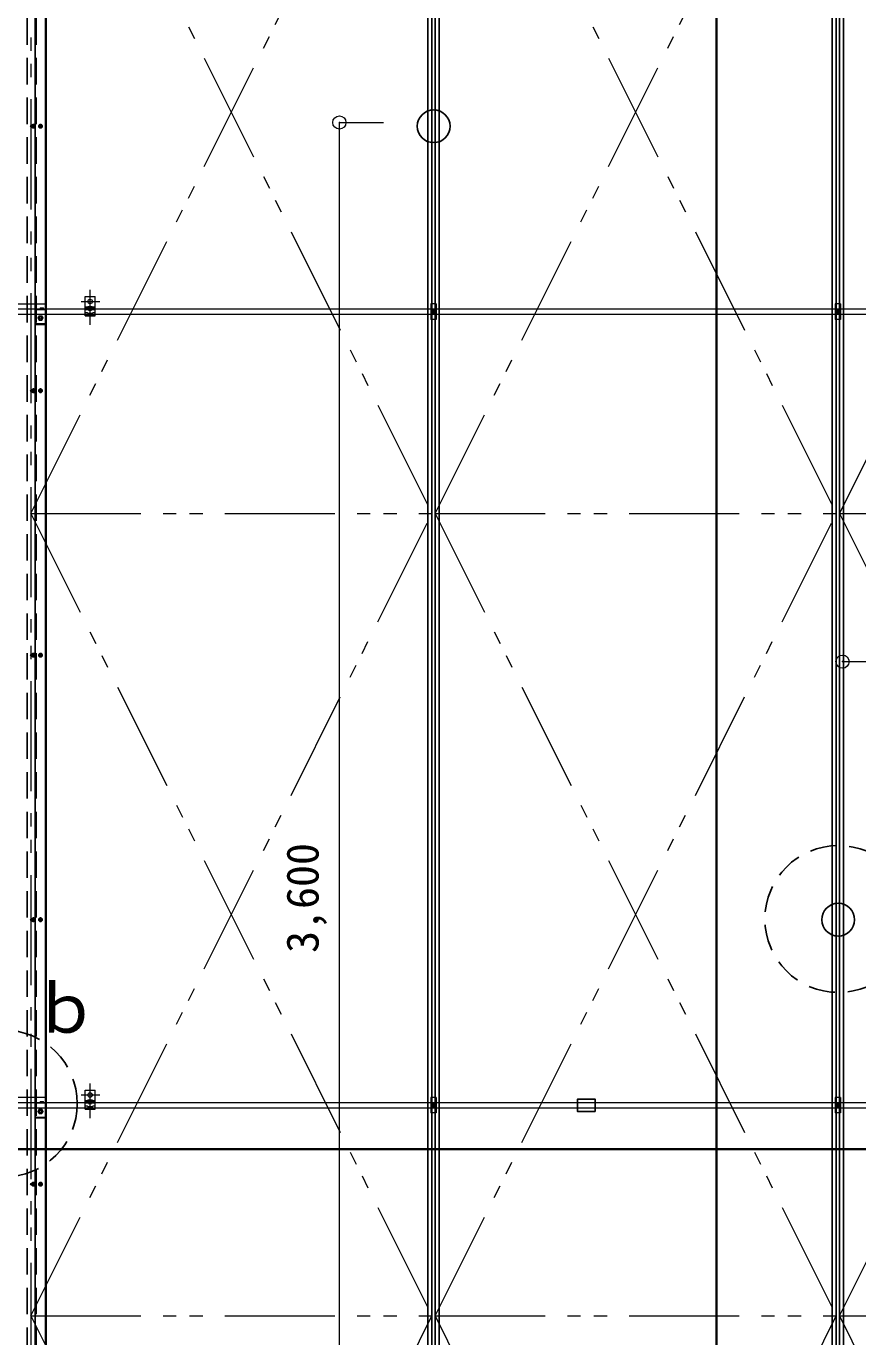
# Model space of a CAD drawing. Units: millimetres on the paper, with parts at other scales. Extents: x -195 to 195, y -135 to 132.
# Drawn here: x 46.7 to 84.4, y -70.9 to -11.4 of the extents above; entities that cross this region are included whole.
import ezdxf
from ezdxf.enums import TextEntityAlignment as Align

# ---------------------------------------------------------------- set-up
doc = ezdxf.new("R2010")
doc.units = ezdxf.units.MM
doc.header["$PDMODE"] = 32
doc.header["$PDSIZE"] = 0.6
for name, pattern in [('CHAIN1', [8, 5, -1, 1, -1]), ('DASHED1', [1.8, 1.2, -0.6]), ('DOUBLE_CHAIN1', [8.8, 5, -1, 0.6, -0.6, 0.6, -1])]:
    doc.linetypes.add(name, pattern=pattern)
for name, color, linetype, lineweight in [('8-0_中心線', 4, 'CHAIN1', 9), ('8-1_吊り材', 7, 'Continuous', 18), ('8-2_野縁受け', 3, 'DASHED1', 18), ('8-3_野縁', 2, 'Continuous', 25), ('8-5_寸法', 4, 'Continuous', 9), ('8-6_文字', 7, 'Continuous', 18), ('8-7_-', 6, 'Continuous', 35), ('8-A_クリップ', 7, 'Continuous', 18), ('8-B_補強金具・金具・その他', 3, 'DASHED1', 18), ('8-C_ビス・アンカーボルト・強調図形', 2, 'DASHED1', 25), ('8-D_パネル', 4, 'DOUBLE_CHAIN1', 9)]:
    doc.layers.add(name, color=color, linetype=linetype, lineweight=lineweight)
doc.styles.add('ＭＳ ゴシック', font='')
doc.styles.get('ＭＳ ゴシック').set_extended_font_data('MS Gothic')

msp = doc.modelspace()

# ---------------------------------------------------------------- linework, layer by layer
at = {"layer": '8-0_中心線'}
for p, q in [((49.599, -24.933), (49.599, -23.358)), ((49.2, -23.88), (50.037, -23.88)), ((49.599, -60.933), (49.599, -59.358)), ((49.2, -59.88), (50.037, -59.88))]:
    msp.add_line(p, q, dxfattribs=at)
at = {"layer": '8-1_吊り材'}
for p, q in [((49.829, -24.53), (49.829, -23.66)), ((49.829, -24.18), (49.369, -24.18)), ((49.369, -24.22), (49.829, -24.22)), ((49.369, -24.237), (49.529, -24.237)), ((49.369, -24.373), (49.479, -24.373)), ((49.479, -24.402), (49.479, -24.373)), ((49.529, -24.266), (49.669, -24.266)), ((49.669, -24.22), (49.669, -24.266)), ((49.669, -24.237), (49.829, -24.237)), ((49.719, -24.373), (49.719, -24.402)), ((49.719, -24.373), (49.829, -24.373)), ((49.369, -24.501), (49.829, -24.501)), ((49.369, -24.53), (49.829, -24.53)), ((49.479, -24.402), (49.719, -24.402)), ((49.829, -60.53), (49.829, -59.66)), ((49.829, -60.18), (49.369, -60.18)), ((49.369, -60.22), (49.829, -60.22)), ((49.369, -60.237), (49.529, -60.237)), ((49.369, -60.373), (49.479, -60.373)), ((49.369, -60.501), (49.829, -60.501)), ((49.369, -60.53), (49.829, -60.53)), ((49.479, -60.402), (49.479, -60.373)), ((49.479, -60.402), (49.719, -60.402)), ((49.529, -60.266), (49.669, -60.266)), ((49.669, -60.22), (49.669, -60.266)), ((49.669, -60.237), (49.829, -60.237)), ((49.719, -60.373), (49.719, -60.402)), ((49.719, -60.373), (49.829, -60.373))]:
    msp.add_line(p, q, dxfattribs=at)
at = {"layer": '8-1_吊り材', "linetype": 'DASHED1'}
for p, q in [((49.829, -24.14), (49.369, -24.14)), ((49.499, -24.1), (49.499, -24.14)), ((49.829, -60.14), (49.369, -60.14)), ((49.499, -60.1), (49.499, -60.14))]:
    msp.add_line(p, q, dxfattribs=at)
at = {"layer": '8-1_吊り材'}
for points in [[(49.369, -24.53), (49.369, -23.66), (49.829, -23.66)], [(49.669, -24.22), (49.529, -24.22), (49.529, -24.266)], [(49.369, -60.53), (49.369, -59.66), (49.829, -59.66)], [(49.669, -60.22), (49.529, -60.22), (49.529, -60.266)]]:
    msp.add_lwpolyline(points, dxfattribs=at)
at = {"layer": '8-1_吊り材', "linetype": 'DASHED1'}
for points in [[(49.499, -24.1), (49.699, -24.1), (49.699, -24.14)], [(49.499, -60.1), (49.699, -60.1), (49.699, -60.14)]]:
    msp.add_lwpolyline(points, dxfattribs=at)
at = {"layer": '8-1_吊り材'}
for centre in [(49.599, -23.88), (49.599, -59.88)]:
    msp.add_circle(centre, 0.1, dxfattribs=at)
at = {"layer": '8-2_野縁受け', "linetype": 'Continuous'}
for p, q in [((17.882, -24.22), (118.559, -24.22)), ((45.599, -23.98), (47.599, -23.98)), ((47.599, -23.98), (47.599, -24.22)), ((17.882, -24.46), (118.538, -24.46)), ((45.599, -59.98), (47.599, -59.98)), ((47.599, -59.98), (47.599, -60.22)), ((17.882, -60.22), (115.375, -60.22)), ((17.882, -60.46), (115.372, -60.46))]:
    msp.add_line(p, q, dxfattribs=at)
at = {"layer": '8-3_野縁'}
for p, q in [((47.099, 20.839), (47.099, -104.029)), ((64.916, 20.071), (64.916, -104.029)), ((65.106, 20.071), (65.106, -104.029)), ((65.246, 20.071), (65.246, -104.029)), ((83.256, 20.071), (83.256, -104.029)), ((83.446, 20.071), (83.446, -104.029)), ((83.586, 20.071), (83.586, -104.029))]:
    msp.add_line(p, q, dxfattribs=at)
at = {"layer": '8-3_野縁', "linetype": 'DASHED1'}
for p, q in [((46.739, -104.029), (46.739, 20.339)), ((47.159, -104.029), (47.159, 20.339))]:
    msp.add_line(p, q, dxfattribs=at)
at = {"layer": '8-3_野縁'}
for points in [[(47.099, 20.839), (47.599, 20.839), (47.599, -104.029)], [(64.916, 20.071), (65.436, 20.071), (65.436, -104.029)], [(83.256, 20.071), (83.776, 20.071), (83.776, -104.029)]]:
    msp.add_lwpolyline(points, dxfattribs=at)
at = {"layer": '8-5_寸法'}
for p, q in [((60.904, -87.761), (60.904, -15.761)), ((60.904, -15.761), (62.904, -15.761)), ((83.726, -40.219), (101.926, -40.219))]:
    msp.add_line(p, q, dxfattribs=at)
at = {"layer": '8-5_寸法', "color": 3}
for p in [(60.904, -15.761), (83.726, -40.219)]:
    msp.add_point(p, dxfattribs=at)
at = {"layer": '8-7_-'}
msp.add_line((6.172, -62.333), (188.642, -62.333), dxfattribs=at)
msp.add_lwpolyline([(78.019, -110.595), (78.019, 26.427), (83.627, 26.427)], dxfattribs=at)
at = {"layer": '8-A_クリップ'}
for p, q in [((47.099, -24.304), (47.099, -24.824)), ((47.134, -24.23), (47.489, -24.23)), ((47.134, -24.23), (47.134, -24.249)), ((47.159, -24.244), (47.539, -24.244)), ((47.18, -24.244), (47.18, -24.23)), ((47.329, -24.174), (47.329, -24.23)), ((47.329, -24.174), (47.489, -24.174)), ((47.329, -24.22), (47.489, -24.22)), ((47.489, -24.244), (47.489, -24.174)), ((47.599, -24.824), (47.599, -24.304)), ((65.292, -23.988), (65.06, -23.988)), ((65.06, -23.988), (65.06, -24.692)), ((65.096, -24.381), (65.096, -24.298)), ((65.1, -24.291), (65.171, -24.25)), ((65.126, -24.35), (65.126, -24.33)), ((65.156, -24.33), (65.126, -24.33)), ((65.156, -24.35), (65.126, -24.35)), ((65.186, -24.29), (65.166, -24.29)), ((65.166, -24.32), (65.166, -24.29)), ((65.166, -24.36), (65.166, -24.39)), ((65.251, -24.291), (65.18, -24.25)), ((65.186, -24.32), (65.186, -24.29)), ((65.186, -24.36), (65.186, -24.39)), ((65.196, -24.33), (65.226, -24.33)), ((65.196, -24.35), (65.226, -24.35)), ((65.226, -24.35), (65.226, -24.33)), ((65.256, -24.381), (65.256, -24.298)), ((65.292, -23.988), (65.292, -24.692)), ((83.632, -23.988), (83.4, -23.988)), ((83.4, -23.988), (83.4, -24.692)), ((83.436, -24.381), (83.436, -24.298)), ((83.44, -24.291), (83.511, -24.25)), ((83.466, -24.35), (83.466, -24.33)), ((83.496, -24.33), (83.466, -24.33)), ((83.496, -24.35), (83.466, -24.35)), ((83.526, -24.29), (83.506, -24.29)), ((83.506, -24.32), (83.506, -24.29)), ((83.506, -24.36), (83.506, -24.39)), ((83.591, -24.291), (83.52, -24.25)), ((83.526, -24.32), (83.526, -24.29)), ((83.526, -24.36), (83.526, -24.39)), ((83.536, -24.33), (83.566, -24.33)), ((83.536, -24.35), (83.566, -24.35)), ((83.566, -24.35), (83.566, -24.33)), ((83.596, -24.381), (83.596, -24.298)), ((83.632, -23.988), (83.632, -24.692)), ((47.159, -24.884), (47.539, -24.884)), ((47.18, -24.924), (47.18, -24.884)), ((47.18, -24.924), (47.518, -24.924)), ((47.291, -24.524), (47.39, -24.524)), ((47.291, -24.724), (47.39, -24.724)), ((47.308, -24.524), (47.407, -24.524)), ((47.518, -24.884), (47.518, -24.924)), ((65.292, -24.692), (65.06, -24.692)), ((65.171, -24.429), (65.1, -24.388)), ((65.186, -24.39), (65.166, -24.39)), ((65.18, -24.429), (65.251, -24.388)), ((83.632, -24.692), (83.4, -24.692)), ((83.511, -24.429), (83.44, -24.388)), ((83.526, -24.39), (83.506, -24.39)), ((83.52, -24.429), (83.591, -24.388)), ((65.292, -59.988), (65.06, -59.988)), ((65.06, -59.988), (65.06, -60.692)), ((65.292, -59.988), (65.292, -60.692)), ((83.632, -59.988), (83.4, -59.988)), ((83.4, -59.988), (83.4, -60.692)), ((83.632, -59.988), (83.632, -60.692)), ((47.099, -60.304), (47.099, -60.824)), ((47.134, -60.23), (47.489, -60.23)), ((47.134, -60.23), (47.134, -60.249)), ((47.159, -60.244), (47.539, -60.244)), ((47.18, -60.244), (47.18, -60.23)), ((47.291, -60.524), (47.39, -60.524)), ((47.308, -60.524), (47.407, -60.524)), ((47.329, -60.174), (47.329, -60.23)), ((47.329, -60.174), (47.489, -60.174)), ((47.329, -60.22), (47.489, -60.22)), ((47.489, -60.244), (47.489, -60.174)), ((47.599, -60.824), (47.599, -60.304)), ((65.096, -60.381), (65.096, -60.298)), ((65.1, -60.291), (65.171, -60.25)), ((65.171, -60.429), (65.1, -60.388)), ((65.126, -60.35), (65.126, -60.33)), ((65.156, -60.33), (65.126, -60.33)), ((65.156, -60.35), (65.126, -60.35)), ((65.186, -60.29), (65.166, -60.29)), ((65.166, -60.32), (65.166, -60.29)), ((65.166, -60.36), (65.166, -60.39)), ((65.186, -60.39), (65.166, -60.39)), ((65.251, -60.291), (65.18, -60.25)), ((65.18, -60.429), (65.251, -60.388)), ((65.186, -60.32), (65.186, -60.29)), ((65.186, -60.36), (65.186, -60.39)), ((65.196, -60.33), (65.226, -60.33)), ((65.196, -60.35), (65.226, -60.35)), ((65.226, -60.35), (65.226, -60.33)), ((65.256, -60.381), (65.256, -60.298)), ((83.436, -60.381), (83.436, -60.298)), ((83.44, -60.291), (83.511, -60.25)), ((83.511, -60.429), (83.44, -60.388)), ((83.466, -60.35), (83.466, -60.33)), ((83.496, -60.33), (83.466, -60.33)), ((83.496, -60.35), (83.466, -60.35)), ((83.526, -60.29), (83.506, -60.29)), ((83.506, -60.32), (83.506, -60.29)), ((83.506, -60.36), (83.506, -60.39)), ((83.526, -60.39), (83.506, -60.39)), ((83.591, -60.291), (83.52, -60.25)), ((83.52, -60.429), (83.591, -60.388)), ((83.526, -60.32), (83.526, -60.29)), ((83.526, -60.36), (83.526, -60.39)), ((83.536, -60.33), (83.566, -60.33)), ((83.536, -60.35), (83.566, -60.35)), ((83.566, -60.35), (83.566, -60.33)), ((83.596, -60.381), (83.596, -60.298)), ((47.159, -60.884), (47.539, -60.884)), ((47.18, -60.924), (47.18, -60.884)), ((47.18, -60.924), (47.518, -60.924)), ((47.291, -60.724), (47.39, -60.724)), ((47.518, -60.884), (47.518, -60.924)), ((65.292, -60.692), (65.06, -60.692)), ((83.632, -60.692), (83.4, -60.692))]:
    msp.add_line(p, q, dxfattribs=at)
at = {"layer": '8-A_クリップ', "linetype": 'DASHED1'}
for p, q in [((47.518, -24.924), (47.564, -24.924)), ((47.564, -24.878), (47.564, -24.924)), ((47.518, -60.924), (47.564, -60.924)), ((47.564, -60.878), (47.564, -60.924))]:
    msp.add_line(p, q, dxfattribs=at)
for points in [[(47.134, -24.878), (47.134, -24.924), (47.18, -24.924)], [(47.134, -60.878), (47.134, -60.924), (47.18, -60.924)]]:
    msp.add_lwpolyline(points, dxfattribs=at)
at = {"layer": '8-A_クリップ'}
for points in [[(47.291, -24.524), (47.234, -24.624), (47.291, -24.724)], [(47.308, -24.724), (47.407, -24.724), (47.407, -24.724)], [(47.407, -24.724), (47.464, -24.624), (47.407, -24.524)], [(47.291, -60.524), (47.234, -60.624), (47.291, -60.724)], [(47.407, -60.724), (47.464, -60.624), (47.407, -60.524)], [(47.308, -60.724), (47.407, -60.724), (47.407, -60.724)]]:
    msp.add_lwpolyline(points, dxfattribs=at)
for centre, radius in [((65.176, -24.34), 0.08), ((65.176, -24.34), 0.06), ((83.516, -24.34), 0.08), ((83.516, -24.34), 0.06), ((47.349, -24.624), 0.1), ((47.349, -24.624), 0.065), ((47.349, -24.624), 0.06), ((47.349, -24.624), 0.05), ((47.349, -60.624), 0.1), ((47.349, -60.624), 0.065), ((47.349, -60.624), 0.06), ((47.349, -60.624), 0.05), ((65.176, -60.34), 0.08), ((65.176, -60.34), 0.06), ((83.516, -60.34), 0.08), ((83.516, -60.34), 0.06)]:
    msp.add_circle(centre, radius, dxfattribs=at)
for centre, radius, start, end in [((47.159, -24.304), 0.06, 90, 180), ((47.539, -24.304), 0.06, 0, 90), ((65.176, -24.34), 0.09, 147.26604, 152.73396), ((65.156, -24.32), 0.01, 270, 0), ((65.156, -24.36), 0.01, 0, 90), ((65.176, -24.34), 0.09, 87.26604, 92.73396), ((65.196, -24.32), 0.01, 180, 270), ((65.196, -24.36), 0.01, 90, 180), ((65.176, -24.34), 0.09, 27.26604, 32.73396), ((83.516, -24.34), 0.09, 147.26604, 152.73396), ((83.496, -24.32), 0.01, 270, 0), ((83.496, -24.36), 0.01, 0, 90), ((83.516, -24.34), 0.09, 87.26604, 92.73396), ((83.536, -24.32), 0.01, 180, 270), ((83.536, -24.36), 0.01, 90, 180), ((83.516, -24.34), 0.09, 27.26604, 32.73396), ((47.159, -24.824), 0.06, 180, 270), ((47.539, -24.824), 0.06, 270, 0), ((65.176, -24.34), 0.09, 207.26604, 212.73396), ((65.176, -24.34), 0.09, 267.26604, 272.73396), ((65.176, -24.34), 0.09, 327.26604, 332.73396), ((83.516, -24.34), 0.09, 207.26604, 212.73396), ((83.516, -24.34), 0.09, 267.26604, 272.73396), ((83.516, -24.34), 0.09, 327.26604, 332.73396), ((47.159, -60.304), 0.06, 90, 180), ((47.539, -60.304), 0.06, 0, 90), ((65.176, -60.34), 0.09, 147.26604, 152.73396), ((65.176, -60.34), 0.09, 207.26604, 212.73396), ((65.156, -60.32), 0.01, 270, 0), ((65.156, -60.36), 0.01, 0, 90), ((65.176, -60.34), 0.09, 87.26604, 92.73396), ((65.176, -60.34), 0.09, 267.26604, 272.73396), ((65.196, -60.32), 0.01, 180, 270), ((65.196, -60.36), 0.01, 90, 180), ((65.176, -60.34), 0.09, 27.26604, 32.73396), ((65.176, -60.34), 0.09, 327.26604, 332.73396), ((83.516, -60.34), 0.09, 147.26604, 152.73396), ((83.516, -60.34), 0.09, 207.26604, 212.73396), ((83.496, -60.32), 0.01, 270, 0), ((83.496, -60.36), 0.01, 0, 90), ((83.516, -60.34), 0.09, 87.26604, 92.73396), ((83.516, -60.34), 0.09, 267.26604, 272.73396), ((83.536, -60.32), 0.01, 180, 270), ((83.536, -60.36), 0.01, 90, 180), ((83.516, -60.34), 0.09, 27.26604, 32.73396), ((83.516, -60.34), 0.09, 327.26604, 332.73396), ((47.159, -60.824), 0.06, 180, 270), ((47.539, -60.824), 0.06, 270, 0)]:
    msp.add_arc(centre, radius, start, end, dxfattribs=at)
at = {"layer": '8-B_補強金具・金具・その他', "linetype": 'Continuous'}
msp.add_line((47.559, 20.839), (47.559, -104.029), dxfattribs=at)
for centre in [(46.938, -15.928), (47.349, -15.928), (46.938, -27.928), (47.349, -27.928), (46.938, -39.928), (47.349, -39.928), (46.938, -51.928), (47.349, -51.928), (46.938, -63.928), (47.349, -63.928)]:
    msp.add_circle(centre, 0.045, dxfattribs=at)
at = {"layer": '8-C_ビス・アンカーボルト・強調図形', "linetype": 'Continuous'}
msp.add_lwpolyline([(72.507, -60.636), (71.714, -60.636), (71.714, -60.07), (72.507, -60.07)], close=True, dxfattribs=at)
for centre, radius in [((65.181, -15.93), 0.743), ((47.025, -15.928), 0.041), ((47.025, -15.928), 0.034), ((47.349, -15.928), 0.041), ((47.349, -15.928), 0.034), ((47.025, -27.928), 0.041), ((47.025, -27.928), 0.034), ((47.349, -27.928), 0.041), ((47.349, -27.928), 0.034), ((47.025, -39.928), 0.041), ((47.025, -39.928), 0.034), ((47.349, -39.928), 0.041), ((47.349, -39.928), 0.034), ((83.533, -51.928), 0.743), ((47.025, -51.928), 0.041), ((47.025, -51.928), 0.034), ((47.349, -51.928), 0.041), ((47.349, -51.928), 0.034), ((47.025, -63.928), 0.041), ((47.025, -63.928), 0.034), ((47.349, -63.928), 0.041), ((47.349, -63.928), 0.034)]:
    msp.add_circle(centre, radius, dxfattribs=at)
at = {"layer": '8-C_ビス・アンカーボルト・強調図形'}
for centre, radius in [((47.025, -15.928), 0.08), ((47.349, -15.928), 0.08), ((47.025, -27.928), 0.08), ((47.349, -27.928), 0.08), ((47.025, -39.928), 0.08), ((47.349, -39.928), 0.08), ((83.541, -51.896), 3.333), ((47.025, -51.928), 0.08), ((47.349, -51.928), 0.08), ((45.681, -60.272), 3.333), ((47.025, -63.928), 0.08), ((47.349, -63.928), 0.08)]:
    msp.add_circle(centre, radius, dxfattribs=at)
at = {"layer": '8-C_ビス・アンカーボルト・強調図形', "linetype": 'Continuous'}
for centre, radius, start, end in [((46.988, -15.872), 0.067, 274.24675, 303.62149), ((46.983, -15.963), 0.0547, 39.93987, 76.12868), ((47.062, -15.984), 0.067, 94.24673, 123.62148), ((47.067, -15.893), 0.0547, 219.93982, 256.12863), ((47.312, -15.984), 0.067, 56.37852, 85.75327), ((47.307, -15.893), 0.0547, 283.87137, 320.06018), ((47.391, -15.963), 0.0547, 103.87132, 140.06013), ((47.386, -15.872), 0.067, 236.37851, 265.75325), ((46.988, -27.872), 0.067, 274.24675, 303.62149), ((46.983, -27.963), 0.0547, 39.93987, 76.12868), ((47.062, -27.984), 0.067, 94.24673, 123.62148), ((47.067, -27.893), 0.0547, 219.93982, 256.12863), ((47.312, -27.984), 0.067, 56.37852, 85.75327), ((47.307, -27.893), 0.0547, 283.87137, 320.06018), ((47.391, -27.963), 0.0547, 103.87132, 140.06013), ((47.386, -27.872), 0.067, 236.37851, 265.75325), ((46.988, -39.872), 0.067, 274.24675, 303.62149), ((46.983, -39.963), 0.0547, 39.93987, 76.12868), ((47.062, -39.984), 0.067, 94.24673, 123.62148), ((47.067, -39.893), 0.0547, 219.93982, 256.12863), ((47.312, -39.984), 0.067, 56.37852, 85.75327), ((47.307, -39.893), 0.0547, 283.87137, 320.06018), ((47.391, -39.963), 0.0547, 103.87132, 140.06013), ((47.386, -39.872), 0.067, 236.37851, 265.75325), ((46.988, -51.872), 0.067, 274.24675, 303.62149), ((46.983, -51.963), 0.0547, 39.93987, 76.12868), ((47.062, -51.984), 0.067, 94.24673, 123.62148), ((47.067, -51.893), 0.0547, 219.93982, 256.12863), ((47.312, -51.984), 0.067, 56.37852, 85.75327), ((47.307, -51.893), 0.0547, 283.87137, 320.06018), ((47.391, -51.963), 0.0547, 103.87132, 140.06013), ((47.386, -51.872), 0.067, 236.37851, 265.75325), ((46.988, -63.872), 0.067, 274.24675, 303.62149), ((46.983, -63.963), 0.0547, 39.93987, 76.12868), ((47.062, -63.984), 0.067, 94.24673, 123.62148), ((47.067, -63.893), 0.0547, 219.93982, 256.12863), ((47.312, -63.984), 0.067, 56.37852, 85.75327), ((47.307, -63.893), 0.0547, 283.87137, 320.06018), ((47.391, -63.963), 0.0547, 103.87132, 140.06013), ((47.386, -63.872), 0.067, 236.37851, 265.75325)]:
    msp.add_arc(centre, radius, start, end, dxfattribs=at)
at = {"layer": '8-D_パネル'}
for p, q in [((46.906, 20.5), (46.906, -104.029)), ((65.246, 20.5), (65.246, -104.029)), ((83.586, 20.5), (83.586, -104.029)), ((46.906, 2.9), (65.106, -33.5)), ((46.906, -33.5), (65.106, 2.9)), ((65.246, 2.9), (83.446, -33.5)), ((65.246, -33.5), (83.446, 2.9)), ((83.586, -33.5), (101.786, 2.9)), ((46.906, -69.9), (65.106, -33.5)), ((46.906, -33.5), (65.106, -69.9)), ((46.906, -33.5), (65.106, -33.5)), ((65.246, -69.9), (83.446, -33.5)), ((65.246, -33.5), (83.446, -69.9)), ((65.246, -33.5), (83.446, -33.5)), ((83.586, -69.9), (101.786, -33.5)), ((83.586, -33.5), (101.786, -69.9)), ((83.586, -33.5), (101.786, -33.5)), ((46.906, -69.9), (65.106, -69.9)), ((46.906, -69.9), (63.97, -104.029)), ((48.041, -104.029), (65.106, -69.9)), ((65.246, -69.9), (83.446, -69.9)), ((65.246, -69.9), (82.31, -104.029)), ((66.381, -104.029), (83.446, -69.9)), ((83.586, -69.9), (101.786, -69.9)), ((83.586, -69.9), (100.65, -104.029))]:
    msp.add_line(p, q, dxfattribs=at)
for points in [[(46.906, 20.5), (65.106, 20.5), (65.106, -104.029)], [(65.246, 20.5), (83.446, 20.5), (83.446, -104.029)]]:
    msp.add_lwpolyline(points, dxfattribs=at)

# ---------------------------------------------------------------- texts
at = {"layer": '8-5_寸法', "style": 'ＭＳ ゴシック'}
msp.add_text('3,600', height=1.466, rotation=90, dxfattribs=at).set_placement((60.404, -53.436), align=Align.BOTTOM_LEFT)
at = {"layer": '8-6_文字', "style": 'ＭＳ ゴシック'}
msp.add_text('ｂ', height=2.199, dxfattribs=at).set_placement((46.985, -57.715), align=Align.BOTTOM_LEFT)

doc.saveas('drawing.dxf')
